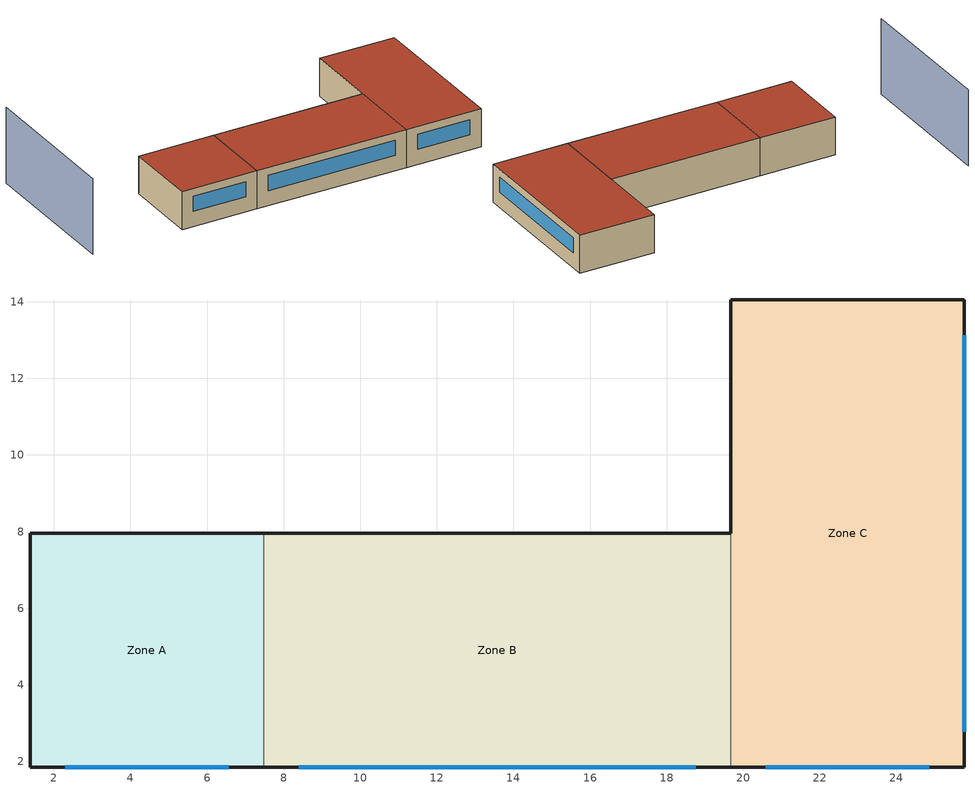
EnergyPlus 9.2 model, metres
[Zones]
Zone A
 floor ground (Heavy Floor): 7.48,7.95 7.48,1.85 1.39,1.85 1.39,7.95 z0
 wall outside (Light Exterior Wall): 7.48,7.95 1.39,7.95 1.39,1.85 7.48,1.85 z0:3.05
 wall to Zone B (Light Partitions): 7.48,1.85 7.48,7.95 z0:3.05
 window (Double Pane Window): 2.3,1.85 6.57,1.85 z1.22:2.44
 roof outside (Light Roof/Ceiling): 1.39,7.95 1.39,1.85 7.48,1.85 7.48,7.95 z3.05
Zone B
 floor ground (Heavy Floor): 19.67,7.95 19.67,1.85 7.48,1.85 7.48,7.95 z0
 wall outside (Light Exterior Wall): 7.48,1.85 19.67,1.85 / 19.67,7.95 7.48,7.95 z0:3.05
 wall to Zone C (Light Partitions): 19.67,1.85 19.67,7.95 z0:3.05
 window (Double Pane Window): 8.4,1.85 18.76,1.85 z1.22:2.44
 roof outside (Light Roof/Ceiling): 7.48,7.95 7.48,1.85 19.67,1.85 19.67,7.95 z3.05
Zone C
 floor ground (Heavy Floor): 25.77,14.05 25.77,1.85 19.67,1.85 19.67,14.05 z0
 wall outside (Light Exterior Wall): 19.67,1.85 25.77,1.85 25.77,14.05 19.67,14.05 19.67,7.95 z0:3.05
 window (Double Pane Window): 20.59,1.85 24.85,1.85 / 25.77,2.77 25.77,13.13 z1.22:2.44
 roof outside (Light Roof/Ceiling): 19.67,14.05 19.67,1.85 25.77,1.85 25.77,14.05 z3.05
shading: -5.93,1.85 -5.93,14.05 z0:6.1
[Building]
Exercise 8: North Axis {deg}=0; Terrain=Suburbs; Loads Convergence Tolerance Value=0.04; Temperature Convergence Tolerance Value {deltaC}=0.4; Solar Distribution=FullInteriorAndExterior; Maximum Number of Warmup Days=25; Minimum Number of Warmup Days=6
[Site:Location]
Chicago IL: Latitude {deg}=41.98; Longitude {deg}=-87.92; Time Zone {hr}=-6; Elevation {m}=201
[Site:GroundTemperature:BuildingSurface]
19.527, 19.502, 19.536, 19.598, 20.002, 21.64, 22.225, 22.375, 21.449, 20.121, 19.802, 19.633
[SizingPeriod:DesignDay] Day of Month=21; Dry-Bulb Temperature Range Modifier Type=DefaultMultipliers; Barometric Pressure {Pa}=98934; Rain Indicator=No; Snow Indicator=No; Daylight Saving Time Indicator=No
Name | Month | Day Type | Maximum Dry-Bulb Temperature {C} | Daily Dry-Bulb Temperature Range {deltaC} | Humidity Condition Type | Wetbulb or DewPoint at Maximum Dry-Bulb {C} | Wind Speed {m/s} | Wind Direction {deg} | Solar Model Indicator | Sky Clearness | ASHRAE Clear Sky Optical Depth for Beam Irradiance (taub) | ASHRAE Clear Sky Optical Depth for Diffuse Irradiance (taud)
Chicago Ohare Intl Ap Ann Htg 99% Condns DB | 1 | WinterDesignDay | -16.6 | 0 | Wetbulb | -16.6 | 4.9 | 270 | ASHRAEClearSky | 0
Chicago Ohare Intl Ap Ann Clg 1% Condns DB=>MWB | 7 | SummerDesignDay | 31.6 | 10.5 | Wetbulb | 23 | 5.2 | 230 | ASHRAETau |  | 0.455 | 2.05
Chicago Ohare Intl Ap Ann Clg 1% Condns DP=>MDB | 7 | SummerDesignDay | 27.7 | 10.5 | Dewpoint | 22.9 | 5.2 | 230 | ASHRAETau |  | 0.455 | 2.05
[Construction]
Light Exterior Wall: F08 Metal surface, I02 50mm insulation board, F04 Wall air space resistance, G01a 19mm gypsum board
Light Roof/Ceiling: M11 100mm lightweight concrete, F05 Ceiling air space resistance, F16 Acoustic tile
Light Partitions: G01a 19mm gypsum board, F04 Wall air space resistance, G01a 19mm gypsum board
Heavy Floor: M15 200mm heavyweight concrete
Double Pane Window: CLEAR 3MM, AIR 6MM, CLEAR 3MM
[Material]
Name | Roughness | Thickness {m} | Conductivity {W/m-K} | Density {kg/m3} | Specific Heat {J/kg-K}
F08 Metal surface | Smooth | 0.0008 | 45.28 | 7824 | 500
I02 50mm insulation board | MediumRough | 0.0508 | 0.03 | 43 | 1210
G01a 19mm gypsum board | MediumSmooth | 0.019 | 0.16 | 800 | 1090
M11 100mm lightweight concrete | MediumRough | 0.1016 | 0.53 | 1280 | 840
F16 Acoustic tile | MediumSmooth | 0.0191 | 0.06 | 368 | 590
M15 200mm heavyweight concrete | MediumRough | 0.2032 | 1.95 | 2240 | 900
[Material:AirGap]
Name | Thermal Resistance {m2-K/W}
F04 Wall air space resistance | 0.15
F05 Ceiling air space resistance | 0.18
[WindowMaterial:Glazing]
CLEAR 3MM: Optical Data Type=SpectralAverage; Thickness {m}=0.003; Solar Transmittance at Normal Incidence=0.837; Front Side Solar Reflectance at Normal Incidence=0.075; Back Side Solar Reflectance at Normal Incidence=0.075; Visible Transmittance at Normal Incidence=0.898; Front Side Visible Reflectance at Normal Incidence=0.081; Back Side Visible Reflectance at Normal Incidence=0.081; Infrared Transmittance at Normal Incidence=0; Front Side Infrared Hemispherical Emissivity=0.84; Back Side Infrared Hemispherical Emissivity=0.84; Conductivity {W/m-K}=0.9
[WindowMaterial:Gas]
AIR 6MM: Gas Type=Air; Thickness {m}=0.0063
[Sizing:Zone] Zone Cooling Design Supply Air Temperature Input Method=SupplyAirTemperature; Zone Cooling Design Supply Air Temperature {C}=13; Zone Heating Design Supply Air Temperature Input Method=SupplyAirTemperature; Zone Heating Design Supply Air Temperature {C}=50; Zone Cooling Design Supply Air Humidity Ratio {kgWater/kgDryAir}=0.01; Zone Heating Design Supply Air Humidity Ratio {kgWater/kgDryAir}=0.015; Cooling Design Air Flow Method=DesignDay; Cooling Minimum Air Flow per Zone Floor Area {m3/s-m2}=0.000762; Heating Design Air Flow Method=DesignDay; Heating Maximum Air Flow per Zone Floor Area {m3/s-m2}=0.002032; Heating Maximum Air Flow {m3/s}=0.141576; Heating Maximum Air Flow Fraction=0.3
Name | Design Specification Outdoor Air Object
Zone A | Zone A Outdoor Air
Zone B | Zone B Outdoor Air
Zone C | Zone C Outdoor Air
[DesignSpecification:OutdoorAir] Outdoor Air Method=Flow/Person; Outdoor Air Flow per Person {m3/s-person}=0.00944
Zone A Outdoor Air; Zone B Outdoor Air; Zone C Outdoor Air
[Zone] Multiplier=1
Zone A; Zone B; Zone C
[ElectricEquipment] Schedule=Equipment Schedule; Design Level Calculation Method=Watts/Area; Watts per Zone Floor Area {W/m2}=7.53547; Fraction Latent=0; Fraction Radiant=0.5; Fraction Lost=0
Name | Zone or ZoneList
Zone A Elec Equipment | Zone A
Zone B Elec Equipment | Zone B
Zone C Elec Equipment | Zone C
[Lights] Schedule=Lighting Schedule; Design Level Calculation Method=Watts/Area; Watts per Zone Floor Area {W/m2}=10.765; Fraction Radiant=0.7; Fraction Visible=0.2; Fraction Replaceable=1; Return Air Fraction Calculated from Plenum Temperature=No
Name | Zone or ZoneList
Zone A Lights | Zone A
Zone B Lights | Zone B
Zone C Lights | Zone C
[People] Number of People Schedule=Occupancy Schedule; Number of People Calculation Method=People; Fraction Radiant=0.3; Sensible Heat Fraction=autocalculate; Activity Level Schedule=Activity Schedule; Enable ASHRAE 55 Comfort Warnings=No; Mean Radiant Temperature Calculation Type=ZoneAveraged
Name | Zone or ZoneList | Number of People
Zone A People | Zone A | 2
Zone B People | Zone B | 4
Zone C People | Zone C | 4
[ZoneInfiltration:DesignFlowRate] Schedule=Always On; Design Flow Rate Calculation Method=AirChanges/Hour; Air Changes per Hour {1/hr}=0.3; Constant Term Coefficient=1
Name | Zone or ZoneList
Zone A Infiltration | Zone A
Zone B Infiltration | Zone B
Zone C Infiltration | Zone C
[ZoneControl:Thermostat] Control Type Schedule=Zone Control Type Schedule; Control 1=ZONE 1 SETPOINTS
Name | Zone or ZoneList
Zone A Thermostat | Zone A
Zone B Thermostat | Zone B
Zone C Thermostat | Zone C
[ThermostatSetpoint:DualSetpoint]
ZONE 1 SETPOINTS: Heating Setpoint Temperature Schedule=ZONE Heating Setpoints; Cooling Setpoint Temperature Schedule=ZONE Cooling Setpoints
[Zone equipment]
Zone A: Zone A Baseboard, Zone A WindAC
Zone B: Zone B Loads
Zone C: Zone C Loads
[ZoneHVAC:WindowAirConditioner]
Zone A WindAC: Availability Schedule=CoolingCoilAvailSched; Maximum Supply Air Flow Rate {m3/s}=Autosize; Maximum Outdoor Air Flow Rate {m3/s}=Autosize; Supply Air Fan=Zone A WindACFan; DX Cooling Coil=Zone A WindACDXCoil; Supply Air Fan Operating Mode Schedule=Always Off; Fan Placement=BlowThrough; Cooling Convergence Tolerance=0.001
[Fan:OnOff]
Zone A WindACFan: Availability Schedule=Always On; Fan Total Efficiency=0.5; Pressure Rise {Pa}=75; Maximum Flow Rate {m3/s}=Autosize; Motor Efficiency=0.9; Motor In Airstream Fraction=1
[ZoneHVAC:IdealLoadsAirSystem] Availability Schedule=Always On; Maximum Heating Supply Air Temperature {C}=50; Minimum Cooling Supply Air Temperature {C}=13; Maximum Heating Supply Air Humidity Ratio {kgWater/kgDryAir}=0.015; Minimum Cooling Supply Air Humidity Ratio {kgWater/kgDryAir}=0.01; Heating Limit=NoLimit; Maximum Heating Air Flow Rate {m3/s}=autosize; Cooling Limit=NoLimit; Maximum Cooling Air Flow Rate {m3/s}=autosize; Heating Availability Schedule=Always On; Cooling Availability Schedule=Always On; Dehumidification Control Type=ConstantSupplyHumidityRatio; Cooling Sensible Heat Ratio=0.7; Humidification Control Type=ConstantSupplyHumidityRatio; Demand Controlled Ventilation Type=None; Outdoor Air Economizer Type=NoEconomizer; Heat Recovery Type=None; Latent Heat Recovery Effectiveness=0.65
Zone B Loads; Zone C Loads
[ZoneHVAC:Baseboard:Convective:Electric]
Zone A Baseboard: Availability Schedule=Always On; Heating Design Capacity Method=HeatingDesignCapacity; Heating Design Capacity {W}=autosize; Fraction of Autosized Heating Design Capacity=0; Efficiency=1
[Coil:Cooling:DX:SingleSpeed]
Zone A WindACDXCoil: Availability Schedule=Always On; Gross Rated Total Cooling Capacity {W}=Autosize; Gross Rated Sensible Heat Ratio=Autosize; Gross Rated Cooling COP {W/W}=3; Rated Air Flow Rate {m3/s}=Autosize; Total Cooling Capacity Function of Temperature Curve=WindACCoolCapFT; Total Cooling Capacity Function of Flow Fraction Curve=WindACCoolCapFFF; Energy Input Ratio Function of Temperature Curve=WindACEIRFT; Energy Input Ratio Function of Flow Fraction Curve=WindACCoolCapFFF; Part Load Fraction Correlation Curve=WindACPLFFPLR; Minimum Outdoor Dry-Bulb Temperature for Compressor Operation {C}=-25; Condenser Type=AirCooled; Evaporative Condenser Effectiveness=0.9; Maximum Outdoor Dry-Bulb Temperature for Crankcase Heater Operation {C}=10; Basin Heater Setpoint Temperature {C}=2; Report ASHRAE Standard 127 Performance Ratings=No
[Schedule:Constant]
Name | Hourly Value
Always Off | 0
Always On | 1
[Schedule:Compact]
Equipment Schedule: Through: 12/31, For: Weekdays, Until: 08:00, 0.4, Until: 12:00, 0.9, Until: 13:00, 0.8, Until: 17:00, 0.9, Until: 18:00, 0.5, Until: 24:00, 0.4, For: SummerDesignDay, Until: 24:00, 1, For: Saturday, Until: 06:00, 0.3, Until: 08:00, 0.4, Until: 12:00, 0.5, Until: 17:00, 0.35, Until: 24:00, 0.3, For: WinterDesignDay, Until: 24:00, 0, For: Sunday Holidays AllOtherDays, Until: 24:00, 0.3
Occupancy Schedule: Through: 12/31, For: Weekdays, Until: 06:00, 0, Until: 07:00, 0.1, Until: 08:00, 0.2, Until: 12:00, 0.95, Until: 13:00, 0.5, Until: 17:00, 0.95, Until: 18:00, 0.3, Until: 20:00, 0.1, Until: 24:00, 0.05, For: SummerDesignDay, Until: 06:00, 0, Until: 22:00, 1, Until: 24:00, 0.05, For: Saturday, Until: 06:00, 0, Until: 08:00, 0.1, Until: 12:00, 0.3, Until: 17:00, 0.1, Until: 19:00, 0, Until: 24:00, 0, For: WinterDesignDay, Until: 24:00, 0, For: Sunday Holidays AllOtherDays, Until: 06:00, 0, Until: 18:00, 0, Until: 24:00, 0
Lighting Schedule: Through: 12/31, For: Weekdays, Until: 05:00, 0.05, Until: 07:00, 0.1, Until: 08:00, 0.3, Until: 17:00, 0.9, Until: 18:00, 0.5, Until: 20:00, 0.3, Until: 22:00, 0.2, Until: 23:00, 0.1, Until: 24:00, 0.05, For: SummerDesignDay, Until: 24:00, 1, For: Saturday, Until: 06:00, 0.05, Until: 08:00, 0.1, Until: 12:00, 0.3, Until: 17:00, 0.15, Until: 24:00, 0.05, For: WinterDesignDay, Until: 24:00, 0, For: Sunday Holidays AllOtherDays, Until: 24:00, 0.05
Activity Schedule: Through: 12/31, For: AllDays, Until: 24:00, 120
ZONE CONTROL TYPE SCHEDULE: Through: 12/31, For: AllDays, Until: 24:00, 4
ZONE HEATING SETPOINTS: Through: 12/31, For: Weekdays WinterDesignDay, Until: 7:00, 15.6, Until: 17:00, 19.4, Until: 24:00, 15.6, For: AllOtherDays, Until: 24:00, 15.6
ZONE COOLING SETPOINTS: Through: 12/31, For: Weekdays SummerDesignDay, Until: 7:00, 100, Until: 17:00, 26.1, Until: 24:00, 100, For: AllOtherDays, Until: 24:00, 100
CoolingCoilAvailSched: Through: 3/31, For: AllDays, Until: 24:00, 0, Through: 9/30, For: WeekDays SummerDesignDay, Until: 7:00, 0, Until: 17:00, 1, Until: 24:00, 0, For: WinterDesignDay, Until: 24:00, 0, For: AllOtherDays, Until: 24:00, 0, Through: 12/31, For: AllDays, Until: 24:00, 0
[Curve:Biquadratic] Minimum Value of x=12.77778; Maximum Value of x=23.88889; Minimum Value of y=23.88889; Maximum Value of y=46.11111
Name | Coefficient1 Constant | Coefficient2 x | Coefficient3 x**2 | Coefficient4 y | Coefficient5 y**2 | Coefficient6 x*y
WindACCoolCapFT | 0.942588 | 0.00954335 | 0.00068377 | -0.0110427 | 5.249e-06 | -9.72e-06
WindACEIRFT | 0.342414 | 0.034885 | -0.0006237 | 0.00497722 | 0.000437951 | -0.000728028
[Curve:Quadratic] Coefficient3 x**2=0
Name | Coefficient1 Constant | Coefficient2 x | Minimum Value of x | Maximum Value of x
WindACCoolCapFFF | 0.8 | 0.2 | 0.5 | 1.5
WindACPLFFPLR | 0.85 | 0.15 | 0 | 1
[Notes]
EnergyPlus for Practitioners
Exercise 8 - HVAC Systems 2
